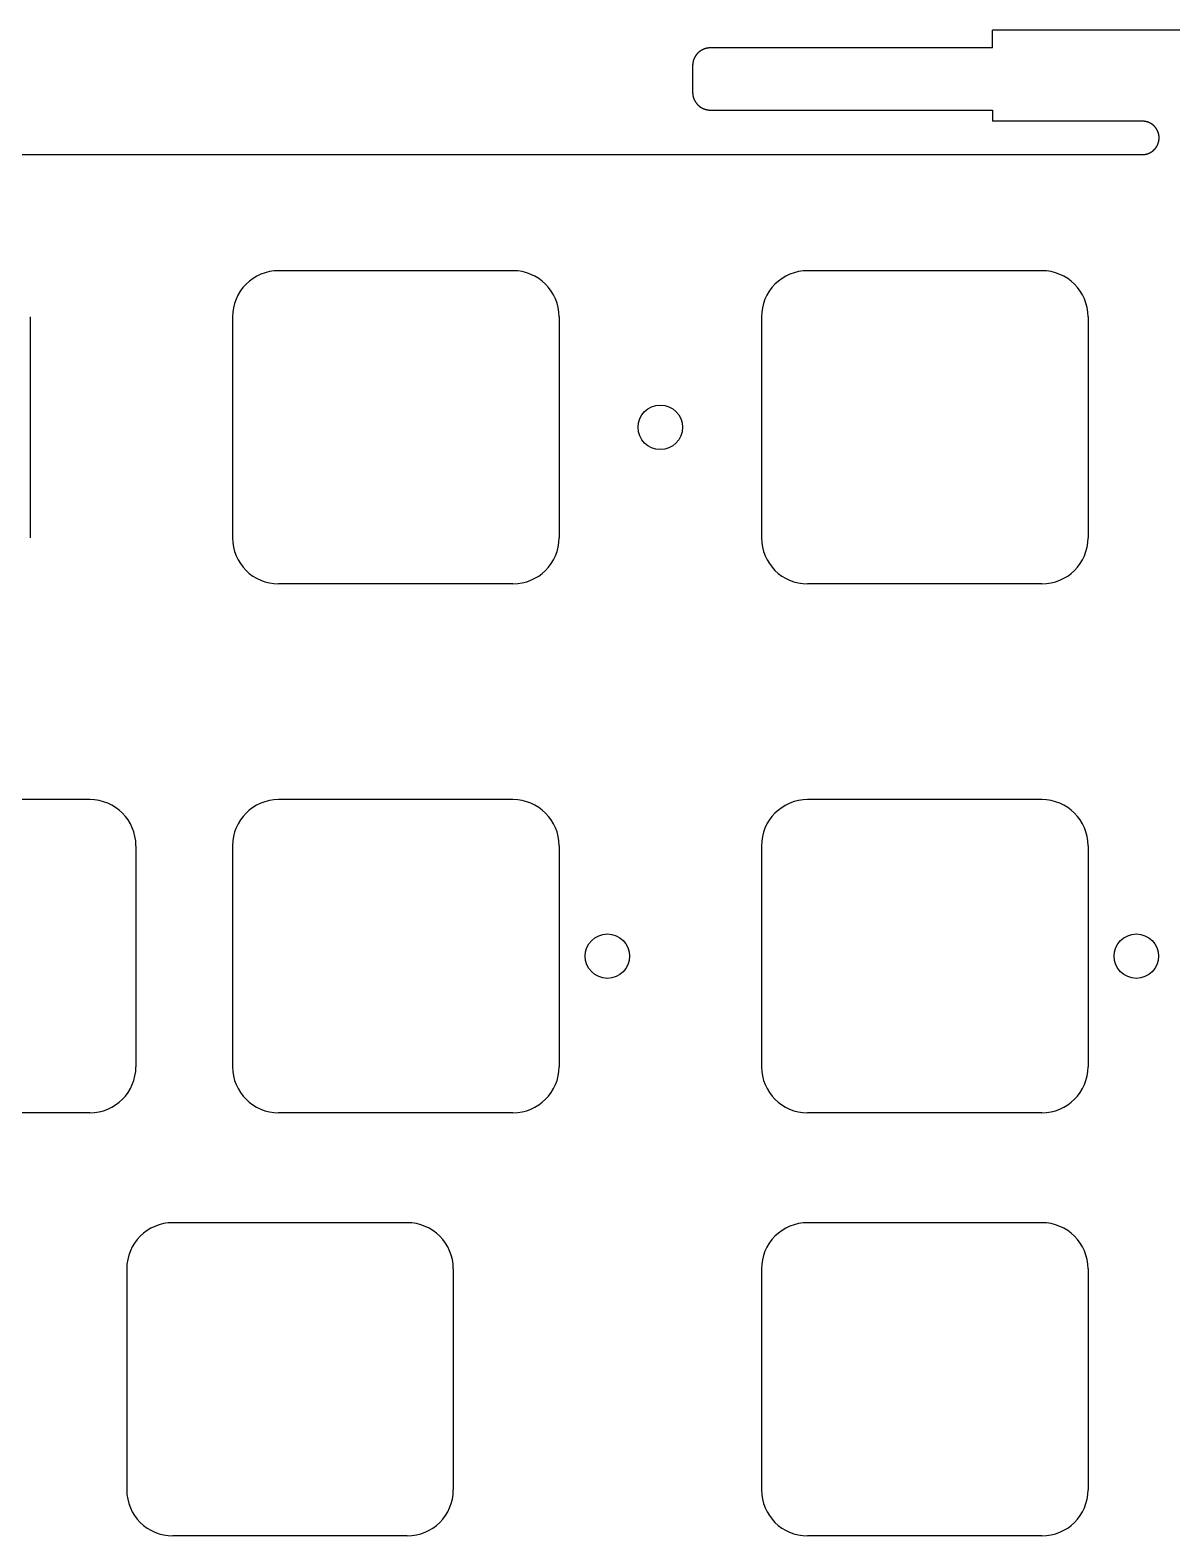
# Model space of a CAD drawing. Header units: millimetres. Extents: x -11 to 340, y -118 to 18.
# Drawn here: x 250.2 to 301.6, y -49.9 to 17.9 of the extents above; entities that cross this region are included whole.
import ezdxf

# ---------------------------------------------------------------- set-up
doc = ezdxf.new("R2010")
doc.units = ezdxf.units.MM
doc.header["$MEASUREMENT"] = 0
doc.layers.add('BLACK', color=7, linetype='CONTINUOUS')

msp = doc.modelspace()

# ---------------------------------------------------------------- linework, layer by layer
at = {"layer": 'BLACK', "linetype": 'Continuous'}
for p, q in [((293.5625, 17.082529), (293.5625, 17.882529)), ((323.5625, 17.882529), (293.5625, 17.882529)), ((280.424582, 16.952136), (280.417909, 16.947715)), ((280.431297, 16.956489), (280.424582, 16.952136)), ((280.438053, 16.960773), (280.431297, 16.956489)), ((280.444851, 16.964989), (280.438053, 16.960773)), ((280.451688, 16.969135), (280.444851, 16.964989)), ((280.458565, 16.973212), (280.451688, 16.969135)), ((280.465481, 16.977219), (280.458565, 16.973212)), ((280.472435, 16.981156), (280.465481, 16.977219)), ((280.479427, 16.985022), (280.472435, 16.981156)), ((280.486455, 16.988817), (280.479427, 16.985022)), ((280.493519, 16.992541), (280.486455, 16.988817)), ((280.500618, 16.996192), (280.493519, 16.992541)), ((280.507752, 16.999772), (280.500618, 16.996192)), ((280.51492, 17.00328), (280.507752, 16.999772)), ((280.522121, 17.006714), (280.51492, 17.00328)), ((280.529354, 17.010076), (280.522121, 17.006714)), ((280.536619, 17.013364), (280.529354, 17.010076)), ((280.543916, 17.016579), (280.536619, 17.013364)), ((280.551243, 17.01972), (280.543916, 17.016579)), ((280.5586, 17.022786), (280.551243, 17.01972)), ((280.565986, 17.025779), (280.5586, 17.022786)), ((280.573401, 17.028696), (280.565986, 17.025779)), ((280.580843, 17.031539), (280.573401, 17.028696)), ((280.588313, 17.034307), (280.580843, 17.031539)), ((280.59581, 17.036999), (280.588313, 17.034307)), ((280.603332, 17.039616), (280.59581, 17.036999)), ((280.61088, 17.042157), (280.603332, 17.039616)), ((280.618453, 17.044622), (280.61088, 17.042157)), ((280.62605, 17.047011), (280.618453, 17.044622)), ((280.63367, 17.049323), (280.62605, 17.047011)), ((280.641314, 17.051559), (280.63367, 17.049323)), ((280.64898, 17.053718), (280.641314, 17.051559)), ((280.656667, 17.055801), (280.64898, 17.053718)), ((280.664376, 17.057806), (280.656667, 17.055801)), ((280.672106, 17.059734), (280.664376, 17.057806)), ((280.679856, 17.061585), (280.672106, 17.059734)), ((280.687625, 17.063358), (280.679856, 17.061585)), ((280.695413, 17.065054), (280.687625, 17.063358)), ((280.70322, 17.066672), (280.695413, 17.065054)), ((280.711045, 17.068212), (280.70322, 17.066672)), ((280.718888, 17.069674), (280.711045, 17.068212)), ((280.726747, 17.071058), (280.718888, 17.069674)), ((280.734623, 17.072364), (280.726747, 17.071058)), ((280.742515, 17.073591), (280.734623, 17.072364)), ((280.750422, 17.07474), (280.742515, 17.073591)), ((280.758345, 17.07581), (280.750422, 17.07474)), ((280.766282, 17.076802), (280.758345, 17.07581)), ((280.774233, 17.077715), (280.766282, 17.076802)), ((280.782197, 17.078549), (280.774233, 17.077715)), ((280.790175, 17.079304), (280.782197, 17.078549)), ((280.798166, 17.07998), (280.790175, 17.079304)), ((280.806169, 17.080576), (280.798166, 17.07998)), ((280.814184, 17.081094), (280.806169, 17.080576)), ((280.82221, 17.081532), (280.814184, 17.081094)), ((280.830247, 17.081891), (280.82221, 17.081532)), ((280.838296, 17.08217), (280.830247, 17.081891)), ((280.846354, 17.082369), (280.838296, 17.08217)), ((280.854422, 17.082489), (280.846354, 17.082369)), ((280.8625, 17.082529), (280.854422, 17.082489)), ((293.5625, 17.082529), (280.8625, 17.082529)), ((280.062514, 16.287302), (280.0625, 16.283257)), ((280.0625, 16.283257), (280.0625, 16.282529)), ((280.0625, 16.282529), (280.0625, 15.082529)), ((280.062548, 16.291343), (280.062514, 16.287302)), ((280.062601, 16.295384), (280.062548, 16.291343)), ((280.062675, 16.29942), (280.062601, 16.295384)), ((280.062768, 16.303456), (280.062675, 16.29942)), ((280.062882, 16.307487), (280.062768, 16.303456)), ((280.063015, 16.311518), (280.062882, 16.307487)), ((280.063169, 16.315544), (280.063015, 16.311518)), ((280.063342, 16.31957), (280.063169, 16.315544)), ((280.063536, 16.32359), (280.063342, 16.31957)), ((280.063749, 16.327611), (280.063536, 16.32359)), ((280.063982, 16.331625), (280.063749, 16.327611)), ((280.064235, 16.33564), (280.063982, 16.331625)), ((280.064508, 16.339649), (280.064235, 16.33564)), ((280.064801, 16.343657), (280.064508, 16.339649)), ((280.065113, 16.34766), (280.064801, 16.343657)), ((280.065446, 16.351663), (280.065113, 16.34766)), ((280.065798, 16.35566), (280.065446, 16.351663)), ((280.06617, 16.359656), (280.065798, 16.35566)), ((280.066562, 16.363646), (280.06617, 16.359656)), ((280.066974, 16.367635), (280.066562, 16.363646)), ((280.067405, 16.371619), (280.066974, 16.367635)), ((280.067856, 16.375602), (280.067405, 16.371619)), ((280.068327, 16.379578), (280.067856, 16.375602)), ((280.068818, 16.383554), (280.068327, 16.379578)), ((280.069328, 16.387524), (280.068818, 16.383554)), ((280.069858, 16.391492), (280.069328, 16.387524)), ((280.070408, 16.395454), (280.069858, 16.391492)), ((280.070978, 16.399415), (280.070408, 16.395454)), ((280.071567, 16.40337), (280.070978, 16.399415)), ((280.072176, 16.407323), (280.071567, 16.40337)), ((280.072804, 16.41127), (280.072176, 16.407323)), ((280.073453, 16.415215), (280.072804, 16.41127)), ((280.07412, 16.419153), (280.073453, 16.415215)), ((280.074808, 16.42309), (280.07412, 16.419153)), ((280.075515, 16.427021), (280.074808, 16.42309)), ((280.076242, 16.430949), (280.075515, 16.427021)), ((280.076987, 16.434871), (280.076242, 16.430949)), ((280.077753, 16.43879), (280.076987, 16.434871)), ((280.078538, 16.442703), (280.077753, 16.43879)), ((280.079343, 16.446614), (280.078538, 16.442703)), ((280.080167, 16.450518), (280.079343, 16.446614)), ((280.081011, 16.454419), (280.080167, 16.450518)), ((280.081874, 16.458313), (280.081011, 16.454419)), ((280.082757, 16.462205), (280.081874, 16.458313)), ((280.083659, 16.46609), (280.082757, 16.462205)), ((280.08458, 16.469972), (280.083659, 16.46609)), ((280.085521, 16.473846), (280.08458, 16.469972)), ((280.086481, 16.477718), (280.085521, 16.473846)), ((280.087461, 16.481583), (280.086481, 16.477718)), ((280.08846, 16.485444), (280.087461, 16.481583)), ((280.089478, 16.489298), (280.08846, 16.485444)), ((280.090515, 16.493149), (280.089478, 16.489298)), ((280.091572, 16.496992), (280.090515, 16.493149)), ((280.092648, 16.500832), (280.091572, 16.496992)), ((280.093743, 16.504664), (280.092648, 16.500832)), ((280.094858, 16.508493), (280.093743, 16.504664)), ((280.095991, 16.512314), (280.094858, 16.508493)), ((280.097144, 16.516131), (280.095991, 16.512314)), ((280.098316, 16.51994), (280.097144, 16.516131)), ((280.099507, 16.523746), (280.098316, 16.51994)), ((280.100717, 16.527543), (280.099507, 16.523746)), ((280.101947, 16.531336), (280.100717, 16.527543)), ((280.103195, 16.535121), (280.101947, 16.531336)), ((280.104462, 16.538902), (280.103195, 16.535121)), ((280.105748, 16.542674), (280.104462, 16.538902)), ((280.107054, 16.546442), (280.105748, 16.542674)), ((280.108378, 16.550201), (280.107054, 16.546442)), ((280.109721, 16.553956), (280.108378, 16.550201)), ((280.111083, 16.557703), (280.109721, 16.553956)), ((280.112464, 16.561444), (280.111083, 16.557703)), ((280.113864, 16.565177), (280.112464, 16.561444)), ((280.115282, 16.568905), (280.113864, 16.565177)), ((280.116719, 16.572624), (280.115282, 16.568905)), ((280.118176, 16.576338), (280.116719, 16.572624)), ((280.11965, 16.580042), (280.118176, 16.576338)), ((280.121144, 16.583742), (280.11965, 16.580042)), ((280.122656, 16.587432), (280.121144, 16.583742)), ((280.124187, 16.591117), (280.122656, 16.587432)), ((280.125736, 16.594793), (280.124187, 16.591117)), ((280.127304, 16.598462), (280.125736, 16.594793)), ((280.12889, 16.602123), (280.127304, 16.598462)), ((280.130495, 16.605777), (280.12889, 16.602123)), ((280.132118, 16.609422), (280.130495, 16.605777)), ((280.13376, 16.613061), (280.132118, 16.609422)), ((280.13542, 16.61669), (280.13376, 16.613061)), ((280.137098, 16.620313), (280.13542, 16.61669)), ((280.138795, 16.623926), (280.137098, 16.620313)), ((280.14051, 16.627532), (280.138795, 16.623926)), ((280.142243, 16.631129), (280.14051, 16.627532)), ((280.143995, 16.634719), (280.142243, 16.631129)), ((280.145764, 16.638298), (280.143995, 16.634719)), ((280.147552, 16.641871), (280.145764, 16.638298)), ((280.149357, 16.645434), (280.147552, 16.641871)), ((280.151181, 16.648989), (280.149357, 16.645434)), ((280.153022, 16.652534), (280.151181, 16.648989)), ((280.154882, 16.656071), (280.153022, 16.652534)), ((280.156759, 16.659599), (280.154882, 16.656071)), ((280.158655, 16.663118), (280.156759, 16.659599)), ((280.160568, 16.666627), (280.158655, 16.663118)), ((280.162499, 16.670128), (280.160568, 16.666627)), ((280.164448, 16.673619), (280.162499, 16.670128)), ((280.166414, 16.677101), (280.164448, 16.673619)), ((280.168398, 16.680572), (280.166414, 16.677101)), ((280.1704, 16.684036), (280.168398, 16.680572)), ((280.172418, 16.687488), (280.1704, 16.684036)), ((280.174455, 16.690931), (280.172418, 16.687488)), ((280.176508, 16.694364), (280.174455, 16.690931)), ((280.17858, 16.697788), (280.176508, 16.694364)), ((280.180668, 16.7012), (280.17858, 16.697788)), ((280.182774, 16.704604), (280.180668, 16.7012)), ((280.184897, 16.707996), (280.182774, 16.704604)), ((280.187038, 16.711379), (280.184897, 16.707996)), ((280.189195, 16.714751), (280.187038, 16.711379)), ((280.191369, 16.718113), (280.189195, 16.714751)), ((280.19356, 16.721464), (280.191369, 16.718113)), ((280.195769, 16.724805), (280.19356, 16.721464)), ((280.197994, 16.728134), (280.195769, 16.724805)), ((280.200236, 16.731453), (280.197994, 16.728134)), ((280.202494, 16.73476), (280.200236, 16.731453)), ((280.20477, 16.738058), (280.202494, 16.73476)), ((280.207062, 16.741343), (280.20477, 16.738058)), ((280.209371, 16.744618), (280.207062, 16.741343)), ((280.211696, 16.747881), (280.209371, 16.744618)), ((280.214038, 16.751133), (280.211696, 16.747881)), ((280.216396, 16.754373), (280.214038, 16.751133)), ((280.21877, 16.757602), (280.216396, 16.754373)), ((280.221161, 16.760819), (280.21877, 16.757602)), ((280.223568, 16.764025), (280.221161, 16.760819)), ((280.225991, 16.767218), (280.223568, 16.764025)), ((280.22843, 16.7704), (280.225991, 16.767218)), ((280.230885, 16.773569), (280.22843, 16.7704)), ((280.233356, 16.776727), (280.230885, 16.773569)), ((280.235843, 16.779873), (280.233356, 16.776727)), ((280.238346, 16.783006), (280.235843, 16.779873)), ((280.240864, 16.786127), (280.238346, 16.783006)), ((280.243399, 16.789235), (280.240864, 16.786127)), ((280.245948, 16.792331), (280.243399, 16.789235)), ((280.248514, 16.795415), (280.245948, 16.792331)), ((280.251094, 16.798485), (280.248514, 16.795415)), ((280.253691, 16.801543), (280.251094, 16.798485)), ((280.256302, 16.804588), (280.253691, 16.801543)), ((280.258929, 16.80762), (280.256302, 16.804588)), ((280.261571, 16.810639), (280.258929, 16.80762)), ((280.264228, 16.813645), (280.261571, 16.810639)), ((280.2669, 16.816638), (280.264228, 16.813645)), ((280.269587, 16.819617), (280.2669, 16.816638)), ((280.272289, 16.822583), (280.269587, 16.819617)), ((280.275006, 16.825536), (280.272289, 16.822583)), ((280.277737, 16.828475), (280.275006, 16.825536)), ((280.280484, 16.831401), (280.277737, 16.828475)), ((280.283244, 16.834312), (280.280484, 16.831401)), ((280.28602, 16.83721), (280.283244, 16.834312)), ((280.288809, 16.840095), (280.28602, 16.83721)), ((280.291613, 16.842965), (280.288809, 16.840095)), ((280.294431, 16.845821), (280.291613, 16.842965)), ((280.30011, 16.851491), (280.294431, 16.845821)), ((280.305846, 16.857104), (280.30011, 16.851491)), ((280.311636, 16.86266), (280.305846, 16.857104)), ((280.317482, 16.868157), (280.311636, 16.86266)), ((280.323381, 16.873595), (280.317482, 16.868157)), ((280.329334, 16.878974), (280.323381, 16.873595)), ((280.33534, 16.884292), (280.329334, 16.878974)), ((280.341398, 16.889551), (280.33534, 16.884292)), ((280.347507, 16.894747), (280.341398, 16.889551)), ((280.353668, 16.899882), (280.347507, 16.894747)), ((280.359878, 16.904955), (280.353668, 16.899882)), ((280.366138, 16.909965), (280.359878, 16.904955)), ((280.372446, 16.914911), (280.366138, 16.909965)), ((280.378802, 16.919793), (280.372446, 16.914911)), ((280.385206, 16.924611), (280.378802, 16.919793)), ((280.391656, 16.929364), (280.385206, 16.924611)), ((280.398153, 16.934051), (280.391656, 16.929364)), ((280.404694, 16.938673), (280.398153, 16.934051)), ((280.41128, 16.943227), (280.404694, 16.938673)), ((280.417909, 16.947715), (280.41128, 16.943227)), ((280.0625, 15.082529), (280.06254, 15.074451)), ((280.06254, 15.074451), (280.06266, 15.066383)), ((280.06266, 15.066383), (280.062859, 15.058325)), ((280.062859, 15.058325), (280.063138, 15.050276)), ((280.063138, 15.050276), (280.063497, 15.042239)), ((280.063497, 15.042239), (280.063935, 15.034213)), ((280.063935, 15.034213), (280.064453, 15.026198)), ((280.064453, 15.026198), (280.065049, 15.018195)), ((280.065049, 15.018195), (280.065725, 15.010204)), ((280.065725, 15.010204), (280.06648, 15.002226)), ((280.06648, 15.002226), (280.067314, 14.994262)), ((280.067314, 14.994262), (280.068227, 14.986311)), ((280.068227, 14.986311), (280.069219, 14.978374)), ((280.069219, 14.978374), (280.070289, 14.970451)), ((280.070289, 14.970451), (280.071438, 14.962544)), ((280.071438, 14.962544), (280.072665, 14.954652)), ((280.072665, 14.954652), (280.073971, 14.946776)), ((280.073971, 14.946776), (280.075355, 14.938917)), ((280.075355, 14.938917), (280.076817, 14.931074)), ((280.076817, 14.931074), (280.078357, 14.923249)), ((280.078357, 14.923249), (280.079975, 14.915442)), ((280.079975, 14.915442), (280.081671, 14.907654)), ((280.081671, 14.907654), (280.083444, 14.899884)), ((280.083444, 14.899884), (280.085295, 14.892135)), ((280.085295, 14.892135), (280.087223, 14.884405)), ((280.087223, 14.884405), (280.089228, 14.876696)), ((280.089228, 14.876696), (280.091311, 14.869008)), ((280.091311, 14.869008), (280.09347, 14.861343)), ((280.09347, 14.861343), (280.095706, 14.853699)), ((280.095706, 14.853699), (280.098018, 14.846079)), ((280.098018, 14.846079), (280.100407, 14.838482)), ((280.100407, 14.838482), (280.102872, 14.830909)), ((280.102872, 14.830909), (280.105413, 14.823361)), ((280.105413, 14.823361), (280.10803, 14.815839)), ((280.10803, 14.815839), (280.110722, 14.808342)), ((280.110722, 14.808342), (280.11349, 14.800872)), ((280.11349, 14.800872), (280.116333, 14.79343)), ((280.116333, 14.79343), (280.11925, 14.786015)), ((280.11925, 14.786015), (280.122243, 14.778629)), ((280.122243, 14.778629), (280.125309, 14.771272)), ((280.125309, 14.771272), (280.12845, 14.763945)), ((280.12845, 14.763945), (280.131665, 14.756648)), ((280.131665, 14.756648), (280.134953, 14.749383)), ((280.134953, 14.749383), (280.138315, 14.74215)), ((280.138315, 14.74215), (280.141749, 14.734949)), ((280.141749, 14.734949), (280.145257, 14.727781)), ((280.145257, 14.727781), (280.148837, 14.720647)), ((280.148837, 14.720647), (280.152488, 14.713548)), ((280.152488, 14.713548), (280.156212, 14.706484)), ((280.156212, 14.706484), (280.160007, 14.699456)), ((280.160007, 14.699456), (280.163873, 14.692464)), ((280.163873, 14.692464), (280.16781, 14.68551)), ((280.16781, 14.68551), (280.171817, 14.678594)), ((280.171817, 14.678594), (280.175894, 14.671717)), ((280.175894, 14.671717), (280.18004, 14.66488)), ((280.18004, 14.66488), (280.184256, 14.658082)), ((280.184256, 14.658082), (280.18854, 14.651326)), ((280.18854, 14.651326), (280.192893, 14.644611)), ((280.192893, 14.644611), (280.197314, 14.637938)), ((280.197314, 14.637938), (280.201801, 14.631309)), ((280.201801, 14.631309), (280.206356, 14.624723)), ((280.206356, 14.624723), (280.210978, 14.618182)), ((280.210978, 14.618182), (280.215665, 14.611685)), ((280.215665, 14.611685), (280.220418, 14.605235)), ((280.220418, 14.605235), (280.225236, 14.598832)), ((280.225236, 14.598832), (280.230118, 14.592475)), ((280.230118, 14.592475), (280.235064, 14.586167)), ((280.235064, 14.586167), (280.240074, 14.579907)), ((280.240074, 14.579907), (280.245147, 14.573697)), ((280.245147, 14.573697), (280.250282, 14.567537)), ((280.250282, 14.567537), (280.255478, 14.561427)), ((280.255478, 14.561427), (280.260736, 14.555369)), ((280.260736, 14.555369), (280.266055, 14.549363)), ((280.266055, 14.549363), (280.271434, 14.54341)), ((280.271434, 14.54341), (280.276872, 14.537511)), ((280.276872, 14.537511), (280.282369, 14.531665)), ((280.282369, 14.531665), (280.287925, 14.525875)), ((280.287925, 14.525875), (280.293538, 14.52014)), ((280.293538, 14.52014), (280.299208, 14.514461)), ((280.299208, 14.514461), (280.302064, 14.511642)), ((280.302064, 14.511642), (280.304934, 14.508838)), ((280.304934, 14.508838), (280.307818, 14.506049)), ((280.307818, 14.506049), (280.310717, 14.503273)), ((280.310717, 14.503273), (280.313628, 14.500513)), ((280.313628, 14.500513), (280.316554, 14.497766)), ((280.316554, 14.497766), (280.319493, 14.495035)), ((280.319493, 14.495035), (280.322446, 14.492318)), ((280.322446, 14.492318), (280.325412, 14.489616)), ((280.325412, 14.489616), (280.328391, 14.486929)), ((280.328391, 14.486929), (280.331384, 14.484257)), ((280.331384, 14.484257), (280.33439, 14.4816)), ((280.33439, 14.4816), (280.337409, 14.478958)), ((280.337409, 14.478958), (280.340441, 14.476331)), ((280.340441, 14.476331), (280.343486, 14.47372)), ((280.343486, 14.47372), (280.346544, 14.471123)), ((280.346544, 14.471123), (280.349614, 14.468543)), ((280.349614, 14.468543), (280.352698, 14.465977)), ((280.352698, 14.465977), (280.355794, 14.463428)), ((280.355794, 14.463428), (280.358902, 14.460893)), ((280.358902, 14.460893), (280.362023, 14.458375)), ((280.362023, 14.458375), (280.365156, 14.455872)), ((280.365156, 14.455872), (280.368302, 14.453385)), ((280.368302, 14.453385), (280.371459, 14.450914)), ((280.371459, 14.450914), (280.374629, 14.448459)), ((280.374629, 14.448459), (280.377811, 14.44602)), ((280.377811, 14.44602), (280.381004, 14.443597)), ((280.381004, 14.443597), (280.38421, 14.44119)), ((280.38421, 14.44119), (280.387427, 14.438799)), ((280.387427, 14.438799), (280.390656, 14.436425)), ((280.390656, 14.436425), (280.393896, 14.434067)), ((280.393896, 14.434067), (280.397148, 14.431725)), ((280.397148, 14.431725), (280.400411, 14.4294)), ((280.400411, 14.4294), (280.403686, 14.427091)), ((280.403686, 14.427091), (280.406971, 14.424799)), ((280.406971, 14.424799), (280.410269, 14.422523)), ((280.410269, 14.422523), (280.413576, 14.420265)), ((280.413576, 14.420265), (280.416895, 14.418023)), ((280.416895, 14.418023), (280.420224, 14.415798)), ((280.420224, 14.415798), (280.423565, 14.413589)), ((280.423565, 14.413589), (280.426916, 14.411398)), ((280.426916, 14.411398), (280.430278, 14.409224)), ((280.430278, 14.409224), (280.43365, 14.407067)), ((280.43365, 14.407067), (280.437033, 14.404926)), ((280.437033, 14.404926), (280.440425, 14.402804)), ((280.440425, 14.402804), (280.443829, 14.400697)), ((280.443829, 14.400697), (280.447241, 14.398609)), ((280.447241, 14.398609), (280.450665, 14.396538)), ((280.450665, 14.396538), (280.454098, 14.394484)), ((280.454098, 14.394484), (280.457541, 14.392447)), ((280.457541, 14.392447), (280.460993, 14.390429)), ((280.460993, 14.390429), (280.464457, 14.388427)), ((280.464457, 14.388427), (280.467928, 14.386443)), ((280.467928, 14.386443), (280.47141, 14.384477)), ((280.47141, 14.384477), (280.474901, 14.382528)), ((280.474901, 14.382528), (280.478402, 14.380597)), ((280.478402, 14.380597), (280.481911, 14.378684)), ((280.481911, 14.378684), (280.48543, 14.376789)), ((280.48543, 14.376789), (280.488957, 14.374911)), ((280.488957, 14.374911), (280.492495, 14.373051)), ((280.492495, 14.373051), (280.49604, 14.37121)), ((280.49604, 14.37121), (280.499595, 14.369386)), ((280.499595, 14.369386), (280.503158, 14.367581)), ((280.503158, 14.367581), (280.506731, 14.365793)), ((280.506731, 14.365793), (280.51031, 14.364024)), ((280.51031, 14.364024), (280.5139, 14.362272)), ((280.5139, 14.362272), (280.517497, 14.360539)), ((280.517497, 14.360539), (280.521103, 14.358824)), ((280.521103, 14.358824), (280.524716, 14.357127)), ((280.524716, 14.357127), (280.528339, 14.355449)), ((280.528339, 14.355449), (280.531968, 14.353789)), ((280.531968, 14.353789), (280.535607, 14.352147)), ((280.535607, 14.352147), (280.539252, 14.350524)), ((280.539252, 14.350524), (280.542906, 14.348919)), ((280.542906, 14.348919), (280.546567, 14.347333)), ((280.546567, 14.347333), (280.550236, 14.345765)), ((280.550236, 14.345765), (280.553912, 14.344216)), ((280.553912, 14.344216), (280.557597, 14.342685)), ((280.557597, 14.342685), (280.561287, 14.341173)), ((280.561287, 14.341173), (280.564987, 14.339679)), ((280.564987, 14.339679), (280.568691, 14.338205)), ((280.568691, 14.338205), (280.572405, 14.336748)), ((280.572405, 14.336748), (280.576124, 14.335311)), ((280.576124, 14.335311), (280.579852, 14.333893)), ((280.579852, 14.333893), (280.583585, 14.332493)), ((280.583585, 14.332493), (280.587326, 14.331112)), ((280.587326, 14.331112), (280.591073, 14.32975)), ((280.591073, 14.32975), (280.594828, 14.328407)), ((280.594828, 14.328407), (280.598587, 14.327083)), ((280.598587, 14.327083), (280.602355, 14.325777)), ((280.602355, 14.325777), (280.606127, 14.324491)), ((280.606127, 14.324491), (280.609908, 14.323224)), ((280.609908, 14.323224), (280.613693, 14.321976)), ((280.613693, 14.321976), (280.617486, 14.320746)), ((280.617486, 14.320746), (280.621283, 14.319536)), ((280.621283, 14.319536), (280.625089, 14.318345)), ((280.625089, 14.318345), (280.628898, 14.317173)), ((280.628898, 14.317173), (280.632715, 14.31602)), ((280.632715, 14.31602), (280.636536, 14.314887)), ((280.636536, 14.314887), (280.640365, 14.313772)), ((280.640365, 14.313772), (280.644197, 14.312677)), ((280.644197, 14.312677), (280.648037, 14.311601)), ((280.648037, 14.311601), (280.65188, 14.310544)), ((280.65188, 14.310544), (280.655731, 14.309507)), ((280.655731, 14.309507), (280.659585, 14.308489)), ((280.659585, 14.308489), (280.663446, 14.30749)), ((280.663446, 14.30749), (280.667311, 14.30651)), ((280.667311, 14.30651), (280.671183, 14.30555)), ((280.671183, 14.30555), (280.675057, 14.304609)), ((280.675057, 14.304609), (280.678939, 14.303688)), ((280.678939, 14.303688), (280.682824, 14.302786)), ((280.682824, 14.302786), (280.686716, 14.301903)), ((280.686716, 14.301903), (280.69061, 14.30104)), ((280.69061, 14.30104), (280.694512, 14.300196)), ((280.694512, 14.300196), (280.698415, 14.299372)), ((280.698415, 14.299372), (280.702326, 14.298567)), ((280.702326, 14.298567), (280.706239, 14.297782)), ((280.706239, 14.297782), (280.710158, 14.297016)), ((280.710158, 14.297016), (280.71408, 14.296271)), ((280.71408, 14.296271), (280.718008, 14.295544)), ((280.718008, 14.295544), (280.721939, 14.294837)), ((280.721939, 14.294837), (280.725876, 14.294149)), ((280.725876, 14.294149), (280.729814, 14.293482)), ((280.729814, 14.293482), (280.733759, 14.292833)), ((280.733759, 14.292833), (280.737706, 14.292205)), ((280.737706, 14.292205), (280.741659, 14.291596)), ((280.741659, 14.291596), (280.745614, 14.291007)), ((280.745614, 14.291007), (280.749575, 14.290437)), ((280.749575, 14.290437), (280.753537, 14.289887)), ((280.753537, 14.289887), (280.757505, 14.289357)), ((280.757505, 14.289357), (280.761475, 14.288847)), ((280.761475, 14.288847), (280.765451, 14.288356)), ((280.765451, 14.288356), (280.769427, 14.287885)), ((280.769427, 14.287885), (280.77341, 14.287434)), ((280.77341, 14.287434), (280.777394, 14.287003)), ((280.777394, 14.287003), (280.781383, 14.286591)), ((280.781383, 14.286591), (280.785373, 14.286199)), ((280.785373, 14.286199), (280.789369, 14.285827)), ((280.789369, 14.285827), (280.793366, 14.285475)), ((280.793366, 14.285475), (280.797369, 14.285142)), ((280.797369, 14.285142), (280.801372, 14.28483)), ((280.801372, 14.28483), (280.80538, 14.284537)), ((280.80538, 14.284537), (280.809389, 14.284264)), ((280.809389, 14.284264), (280.813404, 14.284011)), ((280.813404, 14.284011), (280.817419, 14.283778)), ((280.817419, 14.283778), (280.821439, 14.283565)), ((280.821439, 14.283565), (280.825459, 14.283371)), ((280.825459, 14.283371), (280.829485, 14.283198)), ((280.829485, 14.283198), (280.833511, 14.283044)), ((280.833511, 14.283044), (280.837542, 14.282911)), ((280.837542, 14.282911), (280.841573, 14.282797)), ((280.841573, 14.282797), (280.845609, 14.282704)), ((280.845609, 14.282704), (280.849645, 14.28263)), ((280.849645, 14.28263), (280.853686, 14.282577)), ((280.853686, 14.282577), (280.857727, 14.282543)), ((280.857727, 14.282543), (280.861772, 14.282529)), ((280.861772, 14.282529), (280.8625, 14.282529)), ((280.8625, 14.282529), (293.5625, 14.282529)), ((293.5625, 14.282529), (293.5625, 13.78)), ((300.3125, 13.78), (293.5625, 13.78)), ((300.313297, 13.78), (300.3125, 13.78)), ((300.317214, 13.779985), (300.313297, 13.78)), ((300.321126, 13.779951), (300.317214, 13.779985)), ((300.325039, 13.779897), (300.321126, 13.779951)), ((300.328947, 13.779823), (300.325039, 13.779897)), ((300.332854, 13.779729), (300.328947, 13.779823)), ((300.336757, 13.779615), (300.332854, 13.779729)), ((300.340659, 13.779481), (300.336757, 13.779615)), ((300.344556, 13.779327), (300.340659, 13.779481)), ((300.348454, 13.779153), (300.344556, 13.779327)), ((300.352346, 13.77896), (300.348454, 13.779153)), ((300.356237, 13.778746), (300.352346, 13.77896)), ((300.360123, 13.778512), (300.356237, 13.778746)), ((300.364009, 13.778259), (300.360123, 13.778512)), ((300.36789, 13.777986), (300.364009, 13.778259)), ((300.37177, 13.777692), (300.36789, 13.777986)), ((300.375644, 13.777379), (300.37177, 13.777692)), ((300.379518, 13.777047), (300.375644, 13.777379)), ((300.383386, 13.776694), (300.379518, 13.777047)), ((300.387253, 13.776321), (300.383386, 13.776694)), ((300.391114, 13.775929), (300.387253, 13.776321)), ((300.394975, 13.775517), (300.391114, 13.775929)), ((300.39883, 13.775085), (300.394975, 13.775517)), ((300.402683, 13.774634), (300.39883, 13.775085)), ((300.406531, 13.774162), (300.402683, 13.774634)), ((300.410378, 13.773671), (300.406531, 13.774162)), ((300.414218, 13.77316), (300.410378, 13.773671)), ((300.418058, 13.77263), (300.414218, 13.77316)), ((300.421891, 13.77208), (300.418058, 13.77263)), ((300.425722, 13.77151), (300.421891, 13.77208)), ((300.429548, 13.77092), (300.425722, 13.77151)), ((300.433371, 13.770311), (300.429548, 13.77092)), ((300.437189, 13.769682), (300.433371, 13.770311)), ((300.441004, 13.769034), (300.437189, 13.769682)), ((300.444813, 13.768366), (300.441004, 13.769034)), ((300.448621, 13.767678), (300.444813, 13.768366)), ((300.452421, 13.766971), (300.448621, 13.767678)), ((300.45622, 13.766244), (300.452421, 13.766971)), ((300.460012, 13.765498), (300.45622, 13.766244)), ((300.463801, 13.764732), (300.460012, 13.765498)), ((300.467584, 13.763947), (300.463801, 13.764732)), ((300.471365, 13.763142), (300.467584, 13.763947)), ((300.475138, 13.762318), (300.471365, 13.763142)), ((300.478909, 13.761474), (300.475138, 13.762318)), ((300.482673, 13.760611), (300.478909, 13.761474)), ((300.486434, 13.759728), (300.482673, 13.760611)), ((300.490188, 13.758826), (300.486434, 13.759728)), ((300.49394, 13.757904), (300.490188, 13.758826)), ((300.497683, 13.756964), (300.49394, 13.757904)), ((300.501424, 13.756004), (300.497683, 13.756964)), ((300.505158, 13.755024), (300.501424, 13.756004)), ((300.508888, 13.754025), (300.505158, 13.755024)), ((300.512611, 13.753008), (300.508888, 13.754025)), ((300.51633, 13.75197), (300.512611, 13.753008)), ((300.520042, 13.750914), (300.51633, 13.75197)), ((300.52375, 13.749838), (300.520042, 13.750914)), ((300.52745, 13.748743), (300.52375, 13.749838)), ((300.531147, 13.747629), (300.52745, 13.748743)), ((300.534836, 13.746496), (300.531147, 13.747629)), ((300.538521, 13.745343), (300.534836, 13.746496)), ((300.542197, 13.744172), (300.538521, 13.745343)), ((300.54587, 13.742981), (300.542197, 13.744172)), ((300.549535, 13.741772), (300.54587, 13.742981)), ((300.553195, 13.740543), (300.549535, 13.741772)), ((300.556847, 13.739296), (300.553195, 13.740543)), ((300.560494, 13.738029), (300.556847, 13.739296)), ((300.564133, 13.736744), (300.560494, 13.738029)), ((300.567768, 13.735439), (300.564133, 13.736744)), ((300.571394, 13.734116), (300.567768, 13.735439)), ((300.575015, 13.732774), (300.571394, 13.734116)), ((300.578627, 13.731413), (300.575015, 13.732774)), ((300.582234, 13.730033), (300.578627, 13.731413)), ((300.585832, 13.728635), (300.582234, 13.730033)), ((300.589426, 13.727218), (300.585832, 13.728635)), ((300.59301, 13.725782), (300.589426, 13.727218)), ((300.596588, 13.724327), (300.59301, 13.725782)), ((300.600158, 13.722854), (300.596588, 13.724327)), ((300.603722, 13.721362), (300.600158, 13.722854)), ((300.607277, 13.719852), (300.603722, 13.721362)), ((300.610826, 13.718323), (300.607277, 13.719852)), ((300.614365, 13.716776), (300.610826, 13.718323)), ((300.617899, 13.715209), (300.614365, 13.716776)), ((300.621422, 13.713625), (300.617899, 13.715209)), ((300.62494, 13.712022), (300.621422, 13.713625)), ((300.628448, 13.710402), (300.62494, 13.712022)), ((300.63195, 13.708762), (300.628448, 13.710402)), ((300.635441, 13.707105), (300.63195, 13.708762)), ((300.638926, 13.705428), (300.635441, 13.707105)), ((300.642401, 13.703735), (300.638926, 13.705428)), ((300.645869, 13.702022), (300.642401, 13.703735)), ((300.649327, 13.700292), (300.645869, 13.702022)), ((300.652778, 13.698543), (300.649327, 13.700292)), ((300.656219, 13.696777), (300.652778, 13.698543)), ((300.659653, 13.694993), (300.656219, 13.696777)), ((300.663076, 13.693191), (300.659653, 13.694993)), ((300.666491, 13.69137), (300.663076, 13.693191)), ((300.669896, 13.689533), (300.666491, 13.69137)), ((300.673293, 13.687676), (300.669896, 13.689533)), ((300.67668, 13.685803), (300.673293, 13.687676)), ((300.680058, 13.683912), (300.67668, 13.685803)), ((300.683426, 13.682003), (300.680058, 13.683912)), ((300.686786, 13.680076), (300.683426, 13.682003)), ((300.690134, 13.678132), (300.686786, 13.680076)), ((300.693474, 13.676171), (300.690134, 13.678132)), ((300.696803, 13.674192), (300.693474, 13.676171)), ((300.700124, 13.672195), (300.696803, 13.674192)), ((300.703433, 13.670182), (300.700124, 13.672195)), ((300.706733, 13.66815), (300.703433, 13.670182)), ((300.710022, 13.666102), (300.706733, 13.66815)), ((300.713302, 13.664037), (300.710022, 13.666102)), ((300.71657, 13.661954), (300.713302, 13.664037)), ((300.719829, 13.659854), (300.71657, 13.661954)), ((300.723077, 13.657738), (300.719829, 13.659854)), ((300.726314, 13.655604), (300.723077, 13.657738)), ((300.72954, 13.653454), (300.726314, 13.655604)), ((300.732756, 13.651286), (300.72954, 13.653454)), ((300.735961, 13.649102), (300.732756, 13.651286)), ((300.739155, 13.646901), (300.735961, 13.649102)), ((300.742337, 13.644684), (300.739155, 13.646901)), ((300.745509, 13.64245), (300.742337, 13.644684)), ((300.748669, 13.6402), (300.745509, 13.64245)), ((300.751818, 13.637932), (300.748669, 13.6402)), ((300.754955, 13.635649), (300.751818, 13.637932)), ((300.758081, 13.633349), (300.754955, 13.635649)), ((300.761195, 13.631033), (300.758081, 13.633349)), ((300.764297, 13.628701), (300.761195, 13.631033)), ((300.767388, 13.626352), (300.764297, 13.628701)), ((300.770467, 13.623988), (300.767388, 13.626352)), ((300.773533, 13.621607), (300.770467, 13.623988)), ((300.776588, 13.619211), (300.773533, 13.621607)), ((300.77963, 13.616799), (300.776588, 13.619211)), ((300.78266, 13.61437), (300.77963, 13.616799)), ((300.785677, 13.611927), (300.78266, 13.61437)), ((300.788683, 13.609467), (300.785677, 13.611927)), ((300.791675, 13.606992), (300.788683, 13.609467)), ((300.794655, 13.604502), (300.791675, 13.606992)), ((300.797623, 13.601996), (300.794655, 13.604502)), ((300.800577, 13.599474), (300.797623, 13.601996)), ((300.803519, 13.596938), (300.800577, 13.599474)), ((300.806447, 13.594386), (300.803519, 13.596938)), ((300.809363, 13.591819), (300.806447, 13.594386)), ((300.812265, 13.589237), (300.809363, 13.591819)), ((300.815154, 13.58664), (300.812265, 13.589237)), ((300.81803, 13.584028), (300.815154, 13.58664)), ((300.820892, 13.581401), (300.81803, 13.584028)), ((300.823741, 13.57876), (300.820892, 13.581401)), ((300.826576, 13.576103), (300.823741, 13.57876)), ((300.829398, 13.573433), (300.826576, 13.576103)), ((300.832205, 13.570747), (300.829398, 13.573433)), ((300.834999, 13.568048), (300.832205, 13.570747)), ((300.837779, 13.565334), (300.834999, 13.568048)), ((300.840545, 13.562605), (300.837779, 13.565334)), ((300.843297, 13.559863), (300.840545, 13.562605)), ((300.848758, 13.554335), (300.843297, 13.559863)), ((300.854162, 13.548752), (300.848758, 13.554335)), ((300.859508, 13.543114), (300.854162, 13.548752)), ((300.864795, 13.537422), (300.859508, 13.543114)), ((300.870022, 13.531676), (300.864795, 13.537422)), ((300.87519, 13.525876), (300.870022, 13.531676)), ((300.880298, 13.520025), (300.87519, 13.525876)), ((300.885344, 13.514121), (300.880298, 13.520025)), ((300.890329, 13.508167), (300.885344, 13.514121)), ((300.895251, 13.502163), (300.890329, 13.508167)), ((300.900111, 13.496109), (300.895251, 13.502163)), ((300.904907, 13.490006), (300.900111, 13.496109)), ((300.90964, 13.483855), (300.904907, 13.490006)), ((300.914307, 13.477657), (300.90964, 13.483855)), ((300.91891, 13.471413), (300.914307, 13.477657)), ((300.923448, 13.465122), (300.91891, 13.471413)), ((300.927919, 13.458786), (300.923448, 13.465122)), ((300.932324, 13.452406), (300.927919, 13.458786)), ((300.936662, 13.445983), (300.932324, 13.452406)), ((300.940932, 13.439516), (300.936662, 13.445983)), ((300.945134, 13.433007), (300.940932, 13.439516)), ((300.949269, 13.426456), (300.945134, 13.433007)), ((300.953334, 13.419865), (300.949269, 13.426456)), ((300.95733, 13.413234), (300.953334, 13.419865)), ((300.961256, 13.406564), (300.95733, 13.413234)), ((300.965113, 13.399855), (300.961256, 13.406564)), ((300.968899, 13.393108), (300.965113, 13.399855)), ((300.972614, 13.386324), (300.968899, 13.393108)), ((300.976257, 13.379504), (300.972614, 13.386324)), ((300.97983, 13.372648), (300.976257, 13.379504)), ((300.98333, 13.365757), (300.97983, 13.372648)), ((300.986758, 13.358832), (300.98333, 13.365757)), ((300.990114, 13.351873), (300.986758, 13.358832)), ((300.993396, 13.344882), (300.990114, 13.351873)), ((300.996606, 13.337858), (300.993396, 13.344882)), ((300.999742, 13.330803), (300.996606, 13.337858)), ((301.002804, 13.323718), (300.999742, 13.330803)), ((301.005792, 13.316602), (301.002804, 13.323718)), ((301.008706, 13.309457), (301.005792, 13.316602)), ((301.011545, 13.302283), (301.008706, 13.309457)), ((301.014309, 13.295081), (301.011545, 13.302283)), ((301.016999, 13.287852), (301.014309, 13.295081)), ((301.019612, 13.280597), (301.016999, 13.287852)), ((301.022151, 13.273315), (301.019612, 13.280597)), ((301.024613, 13.266007), (301.022151, 13.273315)), ((301.027, 13.258675), (301.024613, 13.266007)), ((301.02931, 13.251319), (301.027, 13.258675)), ((301.031545, 13.243939), (301.02931, 13.251319)), ((301.033702, 13.236536), (301.031545, 13.243939)), ((301.035783, 13.229111), (301.033702, 13.236536)), ((301.037787, 13.221664), (301.035783, 13.229111)), ((301.039714, 13.214196), (301.037787, 13.221664)), ((301.041564, 13.206708), (301.039714, 13.214196)), ((301.043336, 13.199199), (301.041564, 13.206708)), ((301.045031, 13.191671), (301.043336, 13.199199)), ((301.046648, 13.184124), (301.045031, 13.191671)), ((301.048187, 13.176559), (301.046648, 13.184124)), ((301.047232, 12.878698), (301.047998, 12.882488)), ((301.047998, 12.882488), (301.048744, 12.88628)), ((301.049649, 13.168976), (301.048187, 13.176559)), ((301.048744, 12.88628), (301.049471, 12.890079)), ((301.049471, 12.890079), (301.050178, 12.893879)), ((301.051032, 13.161376), (301.049649, 13.168976)), ((301.050178, 12.893879), (301.050866, 12.897686)), ((301.050866, 12.897686), (301.051534, 12.901495)), ((301.052337, 13.153759), (301.051032, 13.161376)), ((301.051534, 12.901495), (301.052182, 12.905311)), ((301.052182, 12.905311), (301.052811, 12.909128)), ((301.053564, 13.146125), (301.052337, 13.153759)), ((301.052811, 12.909128), (301.05342, 12.912952)), ((301.05342, 12.912952), (301.05401, 12.916777)), ((301.054713, 13.138476), (301.053564, 13.146125)), ((301.05401, 12.916777), (301.05458, 12.920609)), ((301.05458, 12.920609), (301.05513, 12.924442)), ((301.055783, 13.130812), (301.054713, 13.138476)), ((301.05513, 12.924442), (301.05566, 12.928281)), ((301.05566, 12.928281), (301.056171, 12.932122)), ((301.056774, 13.123133), (301.055783, 13.130812)), ((301.056171, 12.932122), (301.056662, 12.935969)), ((301.056662, 12.935969), (301.057134, 12.939816)), ((301.057687, 13.11544), (301.056774, 13.123133)), ((301.057134, 12.939816), (301.057585, 12.94367)), ((301.057585, 12.94367), (301.058017, 12.947525)), ((301.058521, 13.107732), (301.057687, 13.11544)), ((301.058017, 12.947525), (301.058429, 12.951385)), ((301.058429, 12.951385), (301.058821, 12.955247)), ((301.059275, 13.100012), (301.058521, 13.107732)), ((301.058821, 12.955247), (301.059194, 12.959114)), ((301.059194, 12.959114), (301.059547, 12.962982)), ((301.059951, 13.092279), (301.059275, 13.100012)), ((301.059547, 12.962982), (301.059879, 12.966856)), ((301.059879, 12.966856), (301.060192, 12.97073)), ((301.060548, 13.084533), (301.059951, 13.092279)), ((301.060192, 12.97073), (301.060486, 12.97461)), ((301.060486, 12.97461), (301.060759, 12.978491)), ((301.061065, 13.076775), (301.060548, 13.084533)), ((301.060759, 12.978491), (301.061012, 12.982376)), ((301.061012, 12.982376), (301.061246, 12.986263)), ((301.061503, 13.069006), (301.061065, 13.076775)), ((301.061246, 12.986263), (301.06146, 12.990154)), ((301.06146, 12.990154), (301.061653, 12.994046)), ((301.061862, 13.061225), (301.061503, 13.069006)), ((301.061653, 12.994046), (301.061827, 12.997943)), ((301.061827, 12.997943), (301.061981, 13.001841)), ((301.062141, 13.053434), (301.061862, 13.061225)), ((301.061981, 13.001841), (301.062115, 13.005743)), ((301.062115, 13.005743), (301.062229, 13.009646)), ((301.06234, 13.045632), (301.062141, 13.053434)), ((301.062229, 13.009646), (301.062323, 13.013553)), ((301.062323, 13.013553), (301.062397, 13.017461)), ((301.06246, 13.037821), (301.06234, 13.045632)), ((301.062397, 13.017461), (301.062451, 13.021373)), ((301.062451, 13.021373), (301.062485, 13.025286)), ((301.0625, 13.03), (301.06246, 13.037821)), ((301.062485, 13.025286), (301.0625, 13.029203)), ((301.0625, 13.029203), (301.0625, 13.03)), ((172.55, 12.28), (300.3125, 12.28)), ((300.3125, 12.28), (300.320321, 12.28004)), ((300.320321, 12.28004), (300.328132, 12.28016)), ((300.328132, 12.28016), (300.335934, 12.280359)), ((300.335934, 12.280359), (300.343725, 12.280638)), ((300.343725, 12.280638), (300.351506, 12.280997)), ((300.351506, 12.280997), (300.359275, 12.281435)), ((300.359275, 12.281435), (300.367033, 12.281952)), ((300.367033, 12.281952), (300.374779, 12.282549)), ((300.374779, 12.282549), (300.382512, 12.283225)), ((300.382512, 12.283225), (300.390233, 12.283979)), ((300.390233, 12.283979), (300.39794, 12.284813)), ((300.39794, 12.284813), (300.405633, 12.285726)), ((300.405633, 12.285726), (300.413312, 12.286717)), ((300.413312, 12.286717), (300.420976, 12.287787)), ((300.420976, 12.287787), (300.428626, 12.288936)), ((300.428626, 12.288936), (300.436259, 12.290163)), ((300.436259, 12.290163), (300.443876, 12.291468)), ((300.443876, 12.291468), (300.451476, 12.292851)), ((300.451476, 12.292851), (300.459059, 12.294313)), ((300.459059, 12.294313), (300.466625, 12.295852)), ((300.466625, 12.295852), (300.474172, 12.297469)), ((300.474172, 12.297469), (300.4817, 12.299164)), ((300.4817, 12.299164), (300.489208, 12.300936)), ((300.489208, 12.300936), (300.496697, 12.302786)), ((300.496697, 12.302786), (300.504165, 12.304713)), ((300.504165, 12.304713), (300.511612, 12.306717)), ((300.511612, 12.306717), (300.519037, 12.308798)), ((300.519037, 12.308798), (300.526439, 12.310955)), ((300.526439, 12.310955), (300.533819, 12.313189)), ((300.533819, 12.313189), (300.541176, 12.3155)), ((300.541176, 12.3155), (300.548508, 12.317887)), ((300.548508, 12.317887), (300.555815, 12.320349)), ((300.555815, 12.320349), (300.563097, 12.322888)), ((300.563097, 12.322888), (300.570353, 12.325501)), ((300.570353, 12.325501), (300.577582, 12.328191)), ((300.577582, 12.328191), (300.584784, 12.330955)), ((300.584784, 12.330955), (300.591957, 12.333794)), ((300.591957, 12.333794), (300.599102, 12.336708)), ((300.599102, 12.336708), (300.606218, 12.339696)), ((300.606218, 12.339696), (300.613304, 12.342758)), ((300.613304, 12.342758), (300.620359, 12.345894)), ((300.620359, 12.345894), (300.627382, 12.349103)), ((300.627382, 12.349103), (300.634373, 12.352386)), ((300.634373, 12.352386), (300.641332, 12.355742)), ((300.641332, 12.355742), (300.648257, 12.35917)), ((300.648257, 12.35917), (300.655148, 12.36267)), ((300.655148, 12.36267), (300.662004, 12.366242)), ((300.662004, 12.366242), (300.668824, 12.369886)), ((300.668824, 12.369886), (300.675608, 12.373601)), ((300.675608, 12.373601), (300.682355, 12.377387)), ((300.682355, 12.377387), (300.689064, 12.381244)), ((300.689064, 12.381244), (300.695734, 12.38517)), ((300.695734, 12.38517), (300.702366, 12.389166)), ((300.702366, 12.389166), (300.708957, 12.393231)), ((300.708957, 12.393231), (300.715507, 12.397365)), ((300.715507, 12.397365), (300.722016, 12.401568)), ((300.722016, 12.401568), (300.728483, 12.405838)), ((300.728483, 12.405838), (300.734907, 12.410176)), ((300.734907, 12.410176), (300.741287, 12.414581)), ((300.741287, 12.414581), (300.747622, 12.419052)), ((300.747622, 12.419052), (300.753913, 12.42359)), ((300.753913, 12.42359), (300.760158, 12.428192)), ((300.760158, 12.428192), (300.766356, 12.43286)), ((300.766356, 12.43286), (300.772506, 12.437593)), ((300.772506, 12.437593), (300.778609, 12.442389)), ((300.778609, 12.442389), (300.784663, 12.447248)), ((300.784663, 12.447248), (300.790667, 12.452171)), ((300.790667, 12.452171), (300.796622, 12.457156)), ((300.796622, 12.457156), (300.802525, 12.462202)), ((300.802525, 12.462202), (300.808376, 12.467309)), ((300.808376, 12.467309), (300.814176, 12.472477)), ((300.814176, 12.472477), (300.819922, 12.477705)), ((300.819922, 12.477705), (300.825614, 12.482992)), ((300.825614, 12.482992), (300.831253, 12.488338)), ((300.831253, 12.488338), (300.836836, 12.493742)), ((300.836836, 12.493742), (300.842363, 12.499203)), ((300.842363, 12.499203), (300.845105, 12.501955)), ((300.845105, 12.501955), (300.847834, 12.504721)), ((300.847834, 12.504721), (300.850548, 12.507501)), ((300.850548, 12.507501), (300.853248, 12.510294)), ((300.853248, 12.510294), (300.855933, 12.513102)), ((300.855933, 12.513102), (300.858604, 12.515924)), ((300.858604, 12.515924), (300.86126, 12.518759)), ((300.86126, 12.518759), (300.863901, 12.521608)), ((300.863901, 12.521608), (300.866528, 12.52447)), ((300.866528, 12.52447), (300.86914, 12.527346)), ((300.86914, 12.527346), (300.871737, 12.530235)), ((300.871737, 12.530235), (300.874319, 12.533137)), ((300.874319, 12.533137), (300.876886, 12.536052)), ((300.876886, 12.536052), (300.879438, 12.538981)), ((300.879438, 12.538981), (300.881974, 12.541923)), ((300.881974, 12.541923), (300.884496, 12.544877)), ((300.884496, 12.544877), (300.887002, 12.547844)), ((300.887002, 12.547844), (300.889492, 12.550824)), ((300.889492, 12.550824), (300.891967, 12.553817)), ((300.891967, 12.553817), (300.894427, 12.556822)), ((300.894427, 12.556822), (300.89687, 12.55984)), ((300.89687, 12.55984), (300.899299, 12.56287)), ((300.899299, 12.56287), (300.901711, 12.565912)), ((300.901711, 12.565912), (300.904107, 12.568967)), ((300.904107, 12.568967), (300.906488, 12.572033)), ((300.906488, 12.572033), (300.908852, 12.575112)), ((300.908852, 12.575112), (300.911201, 12.578202)), ((300.911201, 12.578202), (300.913533, 12.581305)), ((300.913533, 12.581305), (300.915849, 12.584419)), ((300.915849, 12.584419), (300.918149, 12.587545)), ((300.918149, 12.587545), (300.920432, 12.590682)), ((300.920432, 12.590682), (300.9227, 12.593831)), ((300.9227, 12.593831), (300.92495, 12.596991)), ((300.92495, 12.596991), (300.927184, 12.600163)), ((300.927184, 12.600163), (300.929401, 12.603345)), ((300.929401, 12.603345), (300.931603, 12.606539)), ((300.931603, 12.606539), (300.933786, 12.609743)), ((300.933786, 12.609743), (300.935954, 12.612959)), ((300.935954, 12.612959), (300.938104, 12.616185)), ((300.938104, 12.616185), (300.940238, 12.619423)), ((300.940238, 12.619423), (300.942354, 12.62267)), ((300.942354, 12.62267), (300.944454, 12.625929)), ((300.944454, 12.625929), (300.946537, 12.629198)), ((300.946537, 12.629198), (300.948602, 12.632477)), ((300.948602, 12.632477), (300.95065, 12.635766)), ((300.95065, 12.635766), (300.952682, 12.639067)), ((300.952682, 12.639067), (300.954695, 12.642376)), ((300.954695, 12.642376), (300.956692, 12.645696)), ((300.956692, 12.645696), (300.958671, 12.649025)), ((300.958671, 12.649025), (300.960632, 12.652366)), ((300.960632, 12.652366), (300.962576, 12.655714)), ((300.962576, 12.655714), (300.964503, 12.659074)), ((300.964503, 12.659074), (300.966412, 12.662441)), ((300.966412, 12.662441), (300.968303, 12.66582)), ((300.968303, 12.66582), (300.970176, 12.669206)), ((300.970176, 12.669206), (300.972033, 12.672604)), ((300.972033, 12.672604), (300.97387, 12.676009)), ((300.97387, 12.676009), (300.975691, 12.679424)), ((300.975691, 12.679424), (300.977493, 12.682847)), ((300.977493, 12.682847), (300.979277, 12.68628)), ((300.979277, 12.68628), (300.981043, 12.689721)), ((300.981043, 12.689721), (300.982792, 12.693172)), ((300.982792, 12.693172), (300.984522, 12.69663)), ((300.984522, 12.69663), (300.986235, 12.700098)), ((300.986235, 12.700098), (300.987928, 12.703573)), ((300.987928, 12.703573), (300.989605, 12.707058)), ((300.989605, 12.707058), (300.991262, 12.71055)), ((300.991262, 12.71055), (300.992902, 12.714052)), ((300.992902, 12.714052), (300.994522, 12.71756)), ((300.994522, 12.71756), (300.996125, 12.721077)), ((300.996125, 12.721077), (300.997709, 12.724601)), ((300.997709, 12.724601), (300.999276, 12.728135)), ((300.999276, 12.728135), (301.000823, 12.731674)), ((301.000823, 12.731674), (301.002352, 12.735223)), ((301.002352, 12.735223), (301.003862, 12.738778)), ((301.003862, 12.738778), (301.005354, 12.742342)), ((301.005354, 12.742342), (301.006827, 12.745911)), ((301.006827, 12.745911), (301.008282, 12.74949)), ((301.008282, 12.74949), (301.009718, 12.753074)), ((301.009718, 12.753074), (301.011135, 12.756667)), ((301.011135, 12.756667), (301.012533, 12.760266)), ((301.012533, 12.760266), (301.013913, 12.763873)), ((301.013913, 12.763873), (301.015274, 12.767485)), ((301.015274, 12.767485), (301.016616, 12.771106)), ((301.016616, 12.771106), (301.017939, 12.774732)), ((301.017939, 12.774732), (301.019244, 12.778366)), ((301.019244, 12.778366), (301.020529, 12.782005)), ((301.020529, 12.782005), (301.021796, 12.785653)), ((301.021796, 12.785653), (301.023043, 12.789305)), ((301.023043, 12.789305), (301.024272, 12.792965)), ((301.024272, 12.792965), (301.025481, 12.796629)), ((301.025481, 12.796629), (301.026672, 12.800302)), ((301.026672, 12.800302), (301.027843, 12.803979)), ((301.027843, 12.803979), (301.028996, 12.807664)), ((301.028996, 12.807664), (301.030129, 12.811352)), ((301.030129, 12.811352), (301.031243, 12.815049)), ((301.031243, 12.815049), (301.032338, 12.81875)), ((301.032338, 12.81875), (301.033414, 12.822458)), ((301.033414, 12.822458), (301.03447, 12.826169)), ((301.03447, 12.826169), (301.035508, 12.829889)), ((301.035508, 12.829889), (301.036525, 12.833612)), ((301.036525, 12.833612), (301.037524, 12.837342)), ((301.037524, 12.837342), (301.038504, 12.841075)), ((301.038504, 12.841075), (301.039464, 12.844816)), ((301.039464, 12.844816), (301.040404, 12.84856)), ((301.040404, 12.84856), (301.041326, 12.852311)), ((301.041326, 12.852311), (301.042228, 12.856065)), ((301.042228, 12.856065), (301.043111, 12.859827)), ((301.043111, 12.859827), (301.043974, 12.863591)), ((301.043974, 12.863591), (301.044818, 12.867362)), ((301.044818, 12.867362), (301.045642, 12.871135)), ((301.045642, 12.871135), (301.046447, 12.874916)), ((301.046447, 12.874916), (301.047232, 12.878698)), ((261.425001, 7.049998), (261.425001, 7.05)), ((271.975, 7.05), (261.425001, 7.05)), ((285.237501, 7.049998), (285.237501, 7.05)), ((295.7875, 7.05), (285.237501, 7.05)), ((250.2375, 4.975), (250.2375, -4.975)), ((259.350001, 4.975), (259.350001, -4.975)), ((274.050001, 4.975), (274.050001, -4.975)), ((283.162501, 4.975), (283.162501, -4.975)), ((297.862501, 4.975), (297.862501, -4.975)), ((271.975001, -7.05), (261.425, -7.05)), ((271.975001, -7.050001), (271.975001, -7.05)), ((295.787501, -7.05), (285.2375, -7.05)), ((295.787501, -7.050001), (295.787501, -7.05)), ((252.925, -16.7625), (242.374999, -16.7625)), ((271.975, -16.7625), (261.424999, -16.7625)), ((285.237501, -16.762502), (285.237501, -16.7625)), ((295.7875, -16.7625), (285.237501, -16.7625)), ((255, -18.8375), (255, -28.7875)), ((259.35, -18.8375), (259.35, -28.787501)), ((274.05, -18.8375), (274.05, -28.7875)), ((283.162501, -18.8375), (283.162501, -28.7875)), ((297.862501, -18.8375), (297.862501, -28.7875)), ((252.925, -30.8625), (242.375, -30.8625)), ((271.975, -30.8625), (261.425, -30.8625)), ((295.787501, -30.8625), (285.2375, -30.8625)), ((295.787501, -30.862501), (295.787501, -30.8625)), ((267.2125, -35.8125), (256.662499, -35.8125)), ((285.237501, -35.812502), (285.237501, -35.8125)), ((295.7875, -35.8125), (285.237501, -35.8125)), ((254.5875, -37.8875), (254.5875, -47.837501)), ((269.2875, -37.8875), (269.2875, -47.8375)), ((283.162501, -37.8875), (283.162501, -47.8375)), ((297.862501, -37.8875), (297.862501, -47.8375)), ((267.2125, -49.9125), (256.6625, -49.9125)), ((295.787501, -49.9125), (285.2375, -49.9125)), ((295.787501, -49.912501), (295.787501, -49.9125))]:
    msp.add_line(p, q, dxfattribs=at)
at = {"layer": 'BLACK'}
for centre in [(278.60625, 0), (276.224999, -23.8125), (300.0375, -23.8125)]:
    msp.add_circle(centre, 1, dxfattribs=at)
for centre, radius, start, end in [((261.425, 4.975), 2.074999, 89.99997239, 180), ((271.975, 4.975), 2.075, 0, 90), ((285.2375, 4.975), 2.074999, 89.99997239, 180), ((295.7875, 4.975), 2.075, 0, 90), ((261.425, -4.975), 2.075, 180, 270), ((271.975, -4.975), 2.075001, 270.00002761, 0), ((285.2375, -4.975), 2.075, 180, 270), ((295.7875, -4.975), 2.075001, 270.00002761, 0), ((252.925, -18.8375), 2.075, 0, 90), ((261.425, -18.8375), 2.075, 90.00002761, 180), ((271.975, -18.8375), 2.075, 0, 90), ((285.2375, -18.8375), 2.074999, 89.99997239, 180), ((295.7875, -18.8375), 2.075, 0, 90), ((252.925, -28.7875), 2.075, 270, 0), ((261.425, -28.7875), 2.075, 180.00002761, 270), ((271.975, -28.7875), 2.075, 270, 0), ((285.2375, -28.7875), 2.075, 180, 270), ((295.7875, -28.7875), 2.075001, 270.00002761, 0), ((256.662504, -37.887504), 2.075004, 90.00013806, 179.99988955), ((267.2125, -37.8875), 2.075, 0, 90), ((285.2375, -37.8875), 2.074999, 89.99997239, 180), ((295.7875, -37.8875), 2.075, 0, 90), ((256.662502, -47.837498), 2.075002, 180.00008284, 269.99994478), ((267.2125, -47.8375), 2.075, 270, 0), ((285.2375, -47.8375), 2.075, 180, 270), ((295.7875, -47.8375), 2.075001, 270.00002761, 0)]:
    msp.add_arc(centre, radius, start, end, dxfattribs=at)

doc.saveas('drawing.dxf')
